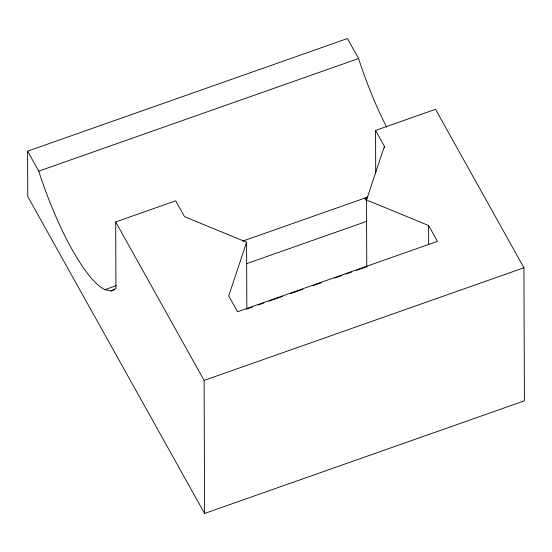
<?xml version="1.0" encoding="UTF-8"?>
<svg xmlns="http://www.w3.org/2000/svg" width="552" height="552" viewBox="0 0 552 552"><rect width="100%" height="100%" fill="white"/><g stroke="black" fill="none" stroke-linecap="round" stroke-linejoin="round"><path stroke-width="0.83" d="M27.6 151.172L38.75 171.154A123.855 30.305 70.6 0 0 104.859 289.655L111.035 290.959L115.934 288.468L115.699 221.938L175.667 200.818L184.513 216.667L246.592 242.204L228.714 295.9L237.553 311.749L437.446 241.348L428.607 225.506L366.528 199.969L384.399 146.266L375.56 130.424L435.528 109.303L523.938 267.775L524.4 400.828L204.571 513.463L27.759 196.526L27.6 151.172L347.429 38.536L358.579 58.519A123.855 30.305 70.6 0 0 386.6 126.988M38.75 171.154L358.579 58.519M104.859 289.655L116.203 285.66M242.832 241.065L367.956 197.002M111.035 290.959L114.278 289.814M246.668 263.628L366.928 221.276M246.827 308.975L252.512 306.974M258.205 304.973L263.89 302.972M268.769 301.254L282.583 296.389M290.704 293.526L302.896 289.234M312.646 285.798L321.581 282.652M334.581 278.07L341.895 275.496M345.959 274.068L351.645 272.06M356.523 270.349L367.087 266.623M204.571 513.463L204.109 380.411L523.938 267.775M367.032 198.63L364.72 198.14L366.783 201.839M115.699 221.938L204.109 380.411M428.607 225.506L428.669 244.391M384.399 146.266L384.406 147.984M375.56 130.424L375.712 173.066M366.528 199.969L366.756 266.926M246.592 242.204L246.827 309.161"/></g></svg>
